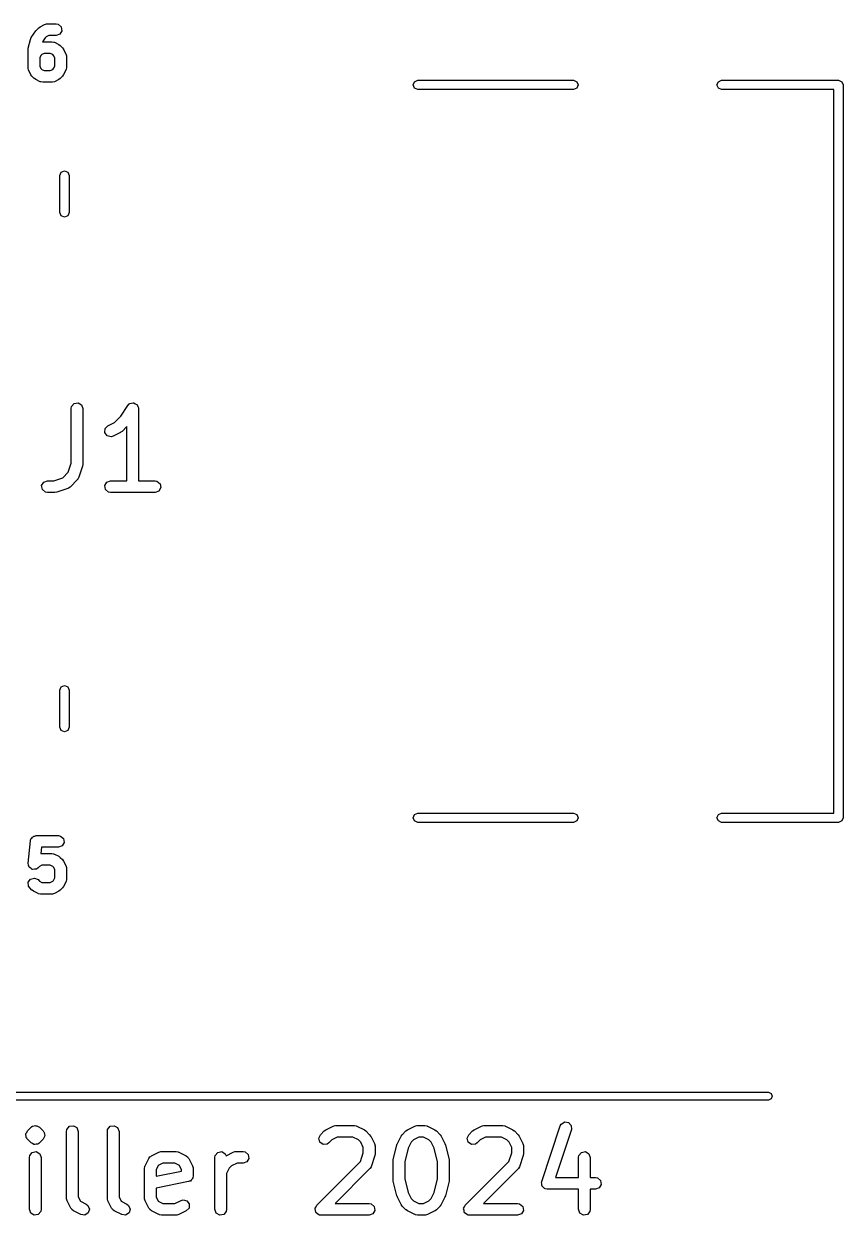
# Model space of a CAD drawing. Extents: x 59.1 to 150, y -119.5 to -80.2.
# Drawn here: x 139.44 to 149.96, y -119.53 to -104.24 of the extents above; entities that cross this region are included whole.
import ezdxf

# ---------------------------------------------------------------- set-up
doc = ezdxf.new("R2010")
doc.units = 0
doc.layers.add('BLACK', color=7, linetype='CONTINUOUS')

msp = doc.modelspace()

# ---------------------------------------------------------------- linework, layer by layer
at = {"layer": 'BLACK', "linetype": 'CONTINUOUS'}
for p, q in [((139.541, -104.421), (139.598, -104.335)), ((139.598, -104.335), (139.606, -104.327)), ((139.606, -104.327), (139.607, -104.324)), ((139.607, -104.324), (139.636, -104.295)), ((139.636, -104.295), (139.654, -104.282)), ((139.654, -104.282), (139.655, -104.281)), ((139.655, -104.281), (139.712, -104.252)), ((139.712, -104.252), (139.737, -104.245)), ((139.737, -104.245), (139.742, -104.246)), ((139.742, -104.246), (139.746, -104.244)), ((139.746, -104.244), (139.86, -104.244)), ((139.86, -104.244), (139.886, -104.249)), ((139.908, -104.377), (139.86, -104.394)), ((139.886, -104.249), (139.925, -104.282)), ((139.934, -104.332), (139.908, -104.377)), ((139.925, -104.282), (139.934, -104.332)), ((139.502, -104.558), (139.53, -104.444)), ((139.53, -104.444), (139.541, -104.421)), ((139.541, -104.421), (139.541, -104.421)), ((139.719, -104.424), (139.685, -104.474)), ((139.685, -104.474), (139.689, -104.473)), ((139.689, -104.473), (139.803, -104.473)), ((139.733, -104.41), (139.719, -104.424)), ((139.764, -104.394), (139.733, -104.41)), ((139.86, -104.394), (139.764, -104.394)), ((139.803, -104.473), (139.829, -104.478)), ((139.829, -104.478), (139.832, -104.48)), ((139.832, -104.48), (139.837, -104.481)), ((139.837, -104.481), (139.894, -104.509)), ((139.894, -104.509), (139.912, -104.523)), ((139.912, -104.523), (139.913, -104.524)), ((139.913, -104.524), (139.942, -104.552)), ((139.5, -104.577), (139.502, -104.562)), ((139.5, -104.805), (139.5, -104.577)), ((139.502, -104.562), (139.502, -104.558)), ((139.665, -104.65), (139.65, -104.68)), ((139.65, -104.68), (139.65, -104.787)), ((139.676, -104.638), (139.665, -104.65)), ((139.707, -104.623), (139.676, -104.638)), ((139.785, -104.623), (139.707, -104.623)), ((139.816, -104.638), (139.785, -104.623)), ((139.827, -104.65), (139.816, -104.638)), ((139.842, -104.68), (139.827, -104.65)), ((139.842, -104.787), (139.842, -104.68)), ((139.942, -104.552), (139.955, -104.57)), ((139.955, -104.57), (139.956, -104.572)), ((139.956, -104.572), (139.985, -104.629)), ((139.985, -104.629), (139.992, -104.654)), ((139.992, -104.654), (139.991, -104.658)), ((139.991, -104.658), (139.992, -104.662)), ((139.992, -104.662), (139.992, -104.805)), ((139.501, -104.809), (139.5, -104.805)), ((139.5, -104.814), (139.501, -104.809)), ((139.507, -104.839), (139.5, -104.814)), ((139.536, -104.896), (139.507, -104.839)), ((139.65, -104.787), (139.665, -104.818)), ((139.665, -104.818), (139.676, -104.829)), ((139.676, -104.829), (139.707, -104.844)), ((139.785, -104.844), (139.816, -104.829)), ((139.816, -104.829), (139.827, -104.818)), ((139.827, -104.818), (139.842, -104.787)), ((139.985, -104.839), (139.956, -104.896)), ((139.988, -104.831), (139.985, -104.834)), ((139.985, -104.834), (139.985, -104.839)), ((139.992, -104.805), (139.988, -104.831)), ((139.537, -104.897), (139.536, -104.896)), ((139.55, -104.915), (139.537, -104.897)), ((139.579, -104.944), (139.55, -104.915)), ((139.58, -104.945), (139.579, -104.944)), ((139.598, -104.958), (139.58, -104.945)), ((139.655, -104.987), (139.598, -104.958)), ((139.66, -104.987), (139.655, -104.987)), ((139.663, -104.99), (139.66, -104.987)), ((139.689, -104.994), (139.663, -104.99)), ((139.803, -104.994), (139.689, -104.994)), ((139.707, -104.844), (139.785, -104.844)), ((139.807, -104.993), (139.803, -104.994)), ((139.812, -104.994), (139.807, -104.993)), ((139.837, -104.987), (139.812, -104.994)), ((139.894, -104.958), (139.837, -104.987)), ((139.895, -104.957), (139.894, -104.958)), ((139.913, -104.944), (139.895, -104.957)), ((139.942, -104.915), (139.913, -104.944)), ((139.943, -104.914), (139.942, -104.915)), ((139.956, -104.896), (139.943, -104.914)), ((144.44, -105.028), (144.458, -104.986)), ((144.458, -104.986), (144.5, -104.968)), ((144.5, -104.968), (146.5, -104.968)), ((146.5, -104.968), (146.542, -104.986)), ((146.542, -104.986), (146.56, -105.028)), ((148.34, -105.028), (148.358, -104.986)), ((148.358, -104.986), (148.4, -104.968)), ((148.4, -104.968), (149.9, -104.968)), ((149.9, -104.968), (149.942, -104.986)), ((149.942, -104.986), (149.96, -105.028)), ((144.458, -105.07), (144.44, -105.028)), ((144.5, -105.088), (144.458, -105.07)), ((146.5, -105.088), (144.5, -105.088)), ((146.542, -105.07), (146.5, -105.088)), ((146.56, -105.028), (146.542, -105.07)), ((148.358, -105.07), (148.34, -105.028)), ((148.4, -105.088), (148.358, -105.07)), ((149.84, -105.088), (148.4, -105.088)), ((149.84, -114.368), (149.84, -105.088)), ((149.96, -105.028), (149.96, -114.428)), ((139.909, -106.189), (139.926, -106.146)), ((139.909, -106.663), (139.909, -106.189)), ((139.926, -106.146), (139.969, -106.129)), ((139.969, -106.129), (140.011, -106.146)), ((140.011, -106.146), (140.028, -106.189)), ((140.028, -106.189), (140.028, -106.663)), ((139.926, -106.706), (139.909, -106.663)), ((140.028, -106.663), (140.011, -106.706)), ((139.969, -106.723), (139.926, -106.706)), ((140.011, -106.706), (139.969, -106.723)), ((140.058, -109.155), (140.091, -109.115)), ((140.091, -109.115), (140.142, -109.107)), ((140.142, -109.107), (140.186, -109.132)), ((140.781, -109.139), (140.799, -109.12)), ((140.799, -109.12), (140.803, -109.119)), ((140.803, -109.119), (140.805, -109.115)), ((140.805, -109.115), (140.827, -109.112)), ((140.827, -109.112), (140.848, -109.106)), ((140.848, -109.106), (140.852, -109.107)), ((140.852, -109.107), (140.856, -109.107)), ((140.856, -109.107), (140.875, -109.117)), ((140.875, -109.117), (140.895, -109.126)), ((140.054, -109.18), (140.058, -109.155)), ((140.054, -109.882), (140.054, -109.18)), ((140.186, -109.132), (140.204, -109.18)), ((140.204, -109.18), (140.204, -109.895)), ((140.689, -109.275), (140.781, -109.139)), ((140.895, -109.126), (140.897, -109.13)), ((140.897, -109.13), (140.9, -109.132)), ((140.9, -109.132), (140.908, -109.153)), ((140.908, -109.153), (140.917, -109.172)), ((140.917, -109.172), (140.916, -109.176)), ((140.916, -109.176), (140.918, -109.18)), ((140.918, -109.18), (140.918, -110.105)), ((140.488, -109.436), (140.524, -109.399)), ((140.524, -109.399), (140.608, -109.357)), ((140.608, -109.357), (140.689, -109.275)), ((140.768, -109.409), (140.706, -109.472)), ((140.768, -110.105), (140.768, -109.409)), ((140.485, -109.487), (140.488, -109.436)), ((140.516, -109.529), (140.485, -109.487)), ((140.566, -109.541), (140.516, -109.529)), ((140.591, -109.533), (140.566, -109.541)), ((140.686, -109.486), (140.591, -109.533)), ((140.687, -109.484), (140.686, -109.486)), ((140.706, -109.472), (140.687, -109.484)), ((140.015, -109.997), (140.054, -109.882)), ((139.945, -110.067), (140.015, -109.997)), ((140.2, -109.918), (140.152, -110.061)), ((140.204, -109.895), (140.2, -109.917)), ((140.2, -109.917), (140.2, -109.918)), ((139.674, -110.167), (139.7, -110.123)), ((139.683, -110.218), (139.674, -110.167)), ((139.7, -110.123), (139.748, -110.105)), ((139.748, -110.105), (139.831, -110.105)), ((139.831, -110.105), (139.945, -110.067)), ((140.039, -110.186), (140.018, -110.201)), ((140.134, -110.091), (140.039, -110.186)), ((140.136, -110.086), (140.134, -110.091)), ((140.14, -110.084), (140.136, -110.086)), ((140.152, -110.061), (140.14, -110.084)), ((140.483, -110.167), (140.509, -110.123)), ((140.492, -110.218), (140.483, -110.167)), ((140.509, -110.123), (140.557, -110.105)), ((140.557, -110.105), (140.768, -110.105)), ((140.918, -110.105), (141.129, -110.105)), ((141.129, -110.105), (141.154, -110.11)), ((141.154, -110.11), (141.194, -110.143)), ((141.194, -110.143), (141.203, -110.193)), ((139.722, -110.251), (139.683, -110.218)), ((139.748, -110.255), (139.722, -110.251)), ((139.843, -110.255), (139.748, -110.255)), ((139.844, -110.255), (139.843, -110.255)), ((139.867, -110.252), (139.844, -110.255)), ((140.01, -110.204), (139.867, -110.252)), ((140.013, -110.201), (140.01, -110.204)), ((140.018, -110.201), (140.013, -110.201)), ((140.532, -110.251), (140.492, -110.218)), ((140.557, -110.255), (140.532, -110.251)), ((141.129, -110.255), (140.557, -110.255)), ((141.177, -110.238), (141.129, -110.255)), ((141.203, -110.193), (141.177, -110.238)), ((139.909, -112.793), (139.926, -112.75)), ((139.926, -112.75), (139.969, -112.733)), ((139.969, -112.733), (140.011, -112.75)), ((140.011, -112.75), (140.028, -112.793)), ((139.909, -113.267), (139.909, -112.793)), ((140.028, -112.793), (140.028, -113.267)), ((139.926, -113.31), (139.909, -113.267)), ((139.969, -113.327), (139.926, -113.31)), ((140.011, -113.31), (139.969, -113.327)), ((140.028, -113.267), (140.011, -113.31)), ((144.44, -114.428), (144.458, -114.386)), ((144.458, -114.47), (144.44, -114.428)), ((144.458, -114.386), (144.5, -114.368)), ((144.5, -114.368), (146.5, -114.368)), ((146.5, -114.368), (146.542, -114.386)), ((146.542, -114.386), (146.56, -114.428)), ((146.56, -114.428), (146.542, -114.47)), ((148.34, -114.428), (148.358, -114.386)), ((148.358, -114.47), (148.34, -114.428)), ((148.358, -114.386), (148.4, -114.368)), ((148.4, -114.368), (149.84, -114.368)), ((149.96, -114.428), (149.942, -114.47)), ((144.5, -114.488), (144.458, -114.47)), ((146.5, -114.488), (144.5, -114.488)), ((146.542, -114.47), (146.5, -114.488)), ((148.4, -114.488), (148.358, -114.47)), ((149.9, -114.488), (148.4, -114.488)), ((149.942, -114.47), (149.9, -114.488)), ((139.5, -115.012), (139.529, -114.726)), ((139.529, -114.72), (139.531, -114.718)), ((139.53, -114.722), (139.529, -114.72)), ((139.529, -114.726), (139.53, -114.722)), ((139.531, -114.718), (139.536, -114.701)), ((139.536, -114.701), (139.547, -114.69)), ((139.547, -114.69), (139.555, -114.676)), ((139.555, -114.676), (139.565, -114.672)), ((139.565, -114.672), (139.572, -114.665)), ((139.572, -114.665), (139.588, -114.664)), ((139.588, -114.664), (139.603, -114.658)), ((139.603, -114.658), (139.889, -114.658)), ((139.889, -114.658), (139.915, -114.663)), ((139.915, -114.663), (139.954, -114.696)), ((139.963, -114.746), (139.937, -114.791)), ((139.954, -114.696), (139.963, -114.746)), ((139.671, -114.808), (139.663, -114.887)), ((139.663, -114.887), (139.803, -114.887)), ((139.889, -114.808), (139.671, -114.808)), ((139.803, -114.887), (139.829, -114.892)), ((139.829, -114.892), (139.832, -114.894)), ((139.832, -114.894), (139.837, -114.895)), ((139.837, -114.895), (139.894, -114.923)), ((139.937, -114.791), (139.889, -114.808)), ((139.894, -114.923), (139.912, -114.937)), ((139.5, -115.013), (139.5, -115.012)), ((139.5, -115.012), (139.5, -115.012)), ((139.506, -115.037), (139.5, -115.013)), ((139.513, -115.061), (139.506, -115.037)), ((139.513, -115.062), (139.513, -115.061)), ((139.534, -115.077), (139.513, -115.062)), ((139.513, -115.062), (139.513, -115.062)), ((139.554, -115.091), (139.534, -115.077)), ((139.628, -115.072), (139.606, -115.087)), ((139.648, -115.052), (139.628, -115.072)), ((139.678, -115.037), (139.648, -115.052)), ((139.785, -115.037), (139.678, -115.037)), ((139.816, -115.052), (139.785, -115.037)), ((139.827, -115.064), (139.816, -115.052)), ((139.842, -115.094), (139.827, -115.064)), ((139.912, -114.937), (139.913, -114.938)), ((139.913, -114.938), (139.942, -114.966)), ((139.942, -114.966), (139.955, -114.984)), ((139.955, -114.984), (139.956, -114.986)), ((139.956, -114.986), (139.985, -115.043)), ((139.985, -115.043), (139.992, -115.068)), ((139.992, -115.068), (139.991, -115.072)), ((139.991, -115.072), (139.992, -115.076)), ((139.992, -115.076), (139.992, -115.219)), ((139.502, -115.257), (139.532, -115.215)), ((139.532, -115.215), (139.581, -115.202)), ((139.555, -115.091), (139.554, -115.091)), ((139.58, -115.089), (139.555, -115.092)), ((139.555, -115.092), (139.555, -115.091)), ((139.605, -115.088), (139.58, -115.089)), ((139.581, -115.202), (139.628, -115.223)), ((139.606, -115.087), (139.605, -115.088)), ((139.606, -115.087), (139.606, -115.087)), ((139.628, -115.223), (139.648, -115.243)), ((139.816, -115.243), (139.827, -115.232)), ((139.827, -115.232), (139.842, -115.201)), ((139.842, -115.201), (139.842, -115.094)), ((139.992, -115.219), (139.988, -115.245)), ((139.507, -115.308), (139.502, -115.257)), ((139.522, -115.329), (139.507, -115.308)), ((139.55, -115.358), (139.522, -115.329)), ((139.552, -115.359), (139.55, -115.358)), ((139.57, -115.372), (139.552, -115.359)), ((139.627, -115.401), (139.57, -115.372)), ((139.648, -115.243), (139.678, -115.258)), ((139.678, -115.258), (139.785, -115.258)), ((139.785, -115.258), (139.816, -115.243)), ((139.894, -115.372), (139.837, -115.401)), ((139.895, -115.371), (139.894, -115.372)), ((139.913, -115.358), (139.895, -115.371)), ((139.942, -115.329), (139.913, -115.358)), ((139.943, -115.328), (139.942, -115.329)), ((139.956, -115.31), (139.943, -115.328)), ((139.985, -115.253), (139.956, -115.31)), ((139.988, -115.245), (139.985, -115.248)), ((139.985, -115.248), (139.985, -115.253)), ((139.631, -115.401), (139.627, -115.401)), ((139.635, -115.404), (139.631, -115.401)), ((139.66, -115.408), (139.635, -115.404)), ((139.803, -115.408), (139.66, -115.408)), ((139.807, -115.407), (139.803, -115.408)), ((139.812, -115.408), (139.807, -115.407)), ((139.837, -115.401), (139.812, -115.408)), ((75, -117.95), (149, -117.95)), ((149, -117.95), (149.035, -117.965)), ((149.035, -117.965), (149.05, -118)), ((149, -118.05), (75, -118.05)), ((149.035, -118.035), (149, -118.05)), ((149.05, -118), (149.035, -118.035)), ((139.491, -118.447), (139.539, -118.399)), ((139.539, -118.399), (139.547, -118.394)), ((139.547, -118.394), (139.549, -118.391)), ((139.549, -118.391), (139.552, -118.39)), ((139.552, -118.39), (139.554, -118.387)), ((139.552, -118.39), (139.552, -118.39)), ((139.554, -118.387), (139.556, -118.387)), ((139.556, -118.387), (139.56, -118.384)), ((139.56, -118.384), (139.579, -118.383)), ((139.579, -118.383), (139.598, -118.378)), ((139.598, -118.378), (139.601, -118.379)), ((139.601, -118.379), (139.605, -118.379)), ((139.605, -118.379), (139.608, -118.38)), ((139.608, -118.38), (139.611, -118.38)), ((139.611, -118.38), (139.627, -118.391)), ((139.627, -118.391), (139.645, -118.399)), ((139.645, -118.399), (139.692, -118.447)), ((139.993, -118.452), (139.997, -118.427)), ((139.997, -118.427), (140.03, -118.387)), ((140.03, -118.387), (140.081, -118.379)), ((140.081, -118.379), (140.125, -118.404)), ((140.125, -118.404), (140.143, -118.452)), ((140.517, -118.452), (140.521, -118.427)), ((140.521, -118.427), (140.554, -118.387)), ((140.554, -118.387), (140.605, -118.379)), ((140.605, -118.379), (140.649, -118.404)), ((140.649, -118.404), (140.667, -118.452)), ((143.301, -118.447), (143.319, -118.434)), ((143.319, -118.434), (143.32, -118.433)), ((143.32, -118.433), (143.415, -118.385)), ((143.415, -118.385), (143.44, -118.378)), ((143.44, -118.378), (143.445, -118.379)), ((143.445, -118.379), (143.449, -118.377)), ((143.449, -118.377), (143.687, -118.377)), ((143.687, -118.377), (143.713, -118.382)), ((143.713, -118.382), (143.716, -118.385)), ((143.716, -118.385), (143.72, -118.385)), ((143.72, -118.385), (143.816, -118.433)), ((143.816, -118.433), (143.834, -118.446)), ((144.348, -118.447), (144.367, -118.434)), ((144.367, -118.434), (144.368, -118.433)), ((144.368, -118.433), (144.463, -118.385)), ((144.463, -118.385), (144.488, -118.378)), ((144.488, -118.378), (144.492, -118.379)), ((144.492, -118.379), (144.496, -118.377)), ((144.496, -118.377), (144.592, -118.377)), ((144.592, -118.377), (144.617, -118.382)), ((144.617, -118.382), (144.621, -118.385)), ((144.621, -118.385), (144.625, -118.385)), ((144.625, -118.385), (144.72, -118.433)), ((144.72, -118.433), (144.738, -118.446)), ((145.205, -118.447), (145.224, -118.434)), ((145.224, -118.434), (145.225, -118.433)), ((145.225, -118.433), (145.32, -118.385)), ((145.32, -118.385), (145.345, -118.378)), ((145.345, -118.378), (145.349, -118.379)), ((145.349, -118.379), (145.354, -118.377)), ((145.354, -118.377), (145.592, -118.377)), ((145.592, -118.377), (145.617, -118.382)), ((145.617, -118.382), (145.621, -118.385)), ((145.621, -118.385), (145.625, -118.385)), ((145.625, -118.385), (145.72, -118.433)), ((145.72, -118.433), (145.738, -118.446)), ((146.092, -119.095), (146.33, -118.381)), ((146.472, -118.428), (146.267, -119.044)), ((146.33, -118.381), (146.342, -118.358)), ((146.342, -118.358), (146.386, -118.331)), ((146.386, -118.331), (146.437, -118.339)), ((146.437, -118.339), (146.471, -118.377)), ((146.471, -118.377), (146.472, -118.428)), ((139.469, -118.493), (139.472, -118.487)), ((139.474, -118.512), (139.469, -118.493)), ((139.472, -118.481), (139.483, -118.465)), ((139.472, -118.487), (139.472, -118.481)), ((139.476, -118.532), (139.474, -118.512)), ((139.482, -118.54), (139.476, -118.532)), ((139.483, -118.543), (139.482, -118.54)), ((139.483, -118.465), (139.491, -118.447)), ((139.485, -118.545), (139.483, -118.543)), ((139.491, -118.553), (139.485, -118.545)), ((139.539, -118.601), (139.491, -118.553)), ((139.692, -118.553), (139.645, -118.601)), ((139.692, -118.447), (139.698, -118.455)), ((139.701, -118.535), (139.692, -118.553)), ((139.698, -118.455), (139.701, -118.457)), ((139.701, -118.457), (139.702, -118.46)), ((139.712, -118.519), (139.701, -118.535)), ((139.702, -118.46), (139.707, -118.468)), ((139.707, -118.468), (139.709, -118.488)), ((139.709, -118.488), (139.714, -118.507)), ((139.714, -118.507), (139.711, -118.513)), ((139.711, -118.513), (139.712, -118.519)), ((139.993, -119.31), (139.993, -118.452)), ((140.143, -118.452), (140.143, -119.292)), ((140.517, -119.31), (140.517, -118.452)), ((140.667, -118.452), (140.667, -119.292)), ((143.231, -118.541), (143.253, -118.495)), ((143.245, -118.591), (143.231, -118.541)), ((143.287, -118.62), (143.245, -118.591)), ((143.253, -118.495), (143.301, -118.447)), ((143.398, -118.562), (143.359, -118.601)), ((143.467, -118.527), (143.398, -118.562)), ((143.669, -118.527), (143.467, -118.527)), ((143.738, -118.562), (143.669, -118.527)), ((143.768, -118.592), (143.738, -118.562)), ((143.802, -118.661), (143.768, -118.592)), ((143.834, -118.446), (143.835, -118.447)), ((143.835, -118.447), (143.883, -118.495)), ((143.883, -118.495), (143.896, -118.513)), ((143.896, -118.513), (143.897, -118.514)), ((143.897, -118.514), (143.944, -118.609)), ((144.239, -118.609), (144.286, -118.514)), ((144.286, -118.514), (144.3, -118.496)), ((144.3, -118.496), (144.301, -118.495)), ((144.301, -118.495), (144.348, -118.447)), ((144.415, -118.592), (144.377, -118.669)), ((144.446, -118.562), (144.415, -118.592)), ((144.514, -118.527), (144.446, -118.562)), ((144.574, -118.527), (144.514, -118.527)), ((144.642, -118.562), (144.574, -118.527)), ((144.673, -118.592), (144.642, -118.562)), ((144.711, -118.669), (144.673, -118.592)), ((144.738, -118.446), (144.74, -118.447)), ((144.74, -118.447), (144.788, -118.495)), ((144.788, -118.495), (144.8, -118.513)), ((144.8, -118.513), (144.802, -118.514)), ((144.802, -118.514), (144.849, -118.609)), ((145.136, -118.541), (145.158, -118.495)), ((145.149, -118.591), (145.136, -118.541)), ((145.191, -118.62), (145.149, -118.591)), ((145.158, -118.495), (145.205, -118.447)), ((145.303, -118.562), (145.264, -118.601)), ((145.371, -118.527), (145.303, -118.562)), ((145.574, -118.527), (145.371, -118.527)), ((145.642, -118.562), (145.574, -118.527)), ((145.673, -118.592), (145.642, -118.562)), ((145.707, -118.661), (145.673, -118.592)), ((145.738, -118.446), (145.74, -118.447)), ((145.74, -118.447), (145.788, -118.495)), ((145.788, -118.495), (145.8, -118.513)), ((145.8, -118.513), (145.802, -118.514)), ((145.802, -118.514), (145.849, -118.609)), ((139.521, -118.76), (139.554, -118.721)), ((139.556, -118.609), (139.539, -118.601)), ((139.554, -118.721), (139.605, -118.712)), ((139.572, -118.62), (139.556, -118.609)), ((139.576, -118.62), (139.572, -118.62)), ((139.579, -118.621), (139.576, -118.62)), ((139.582, -118.621), (139.579, -118.621)), ((139.585, -118.622), (139.582, -118.621)), ((139.604, -118.617), (139.585, -118.622)), ((139.623, -118.616), (139.604, -118.617)), ((139.605, -118.712), (139.649, -118.738)), ((139.627, -118.613), (139.623, -118.616)), ((139.629, -118.613), (139.627, -118.613)), ((139.631, -118.61), (139.629, -118.613)), ((139.635, -118.609), (139.631, -118.61)), ((139.631, -118.61), (139.631, -118.61)), ((139.637, -118.606), (139.635, -118.609)), ((139.645, -118.601), (139.637, -118.606)), ((139.649, -118.738), (139.667, -118.786)), ((141.082, -118.766), (141.177, -118.719)), ((141.177, -118.719), (141.202, -118.711)), ((141.202, -118.711), (141.207, -118.712)), ((141.207, -118.712), (141.211, -118.711)), ((141.211, -118.711), (141.401, -118.711)), ((141.401, -118.711), (141.427, -118.715)), ((141.427, -118.715), (141.43, -118.718)), ((141.43, -118.718), (141.435, -118.719)), ((141.435, -118.719), (141.53, -118.766)), ((141.902, -118.76), (141.935, -118.721)), ((141.935, -118.721), (141.986, -118.712)), ((141.986, -118.712), (142.03, -118.738)), ((142.03, -118.738), (142.04, -118.764)), ((142.04, -118.764), (142.13, -118.719)), ((142.13, -118.719), (142.155, -118.711)), ((142.155, -118.711), (142.159, -118.712)), ((142.159, -118.712), (142.163, -118.711)), ((142.163, -118.711), (142.258, -118.711)), ((142.258, -118.711), (142.284, -118.715)), ((142.284, -118.715), (142.323, -118.748)), ((142.323, -118.748), (142.332, -118.799)), ((143.338, -118.616), (143.287, -118.62)), ((143.359, -118.601), (143.338, -118.616)), ((143.764, -118.84), (143.802, -118.726)), ((143.802, -118.726), (143.802, -118.661)), ((143.944, -118.609), (143.952, -118.634)), ((143.952, -118.738), (143.948, -118.76)), ((143.952, -118.634), (143.951, -118.639)), ((143.951, -118.639), (143.952, -118.643)), ((143.952, -118.643), (143.952, -118.738)), ((144.186, -118.815), (144.233, -118.625)), ((144.233, -118.625), (144.238, -118.613)), ((144.238, -118.613), (144.239, -118.609)), ((144.377, -118.669), (144.333, -118.843)), ((144.755, -118.843), (144.711, -118.669)), ((144.849, -118.609), (144.853, -118.622)), ((144.853, -118.622), (144.855, -118.625)), ((144.855, -118.625), (144.903, -118.815)), ((145.242, -118.616), (145.191, -118.62)), ((145.264, -118.601), (145.242, -118.616)), ((145.669, -118.84), (145.707, -118.726)), ((145.707, -118.726), (145.707, -118.661)), ((145.849, -118.609), (145.857, -118.634)), ((145.857, -118.738), (145.853, -118.76)), ((145.857, -118.634), (145.856, -118.639)), ((145.856, -118.639), (145.857, -118.643)), ((145.857, -118.643), (145.857, -118.738)), ((146.569, -118.76), (146.602, -118.721)), ((146.602, -118.721), (146.652, -118.712)), ((146.652, -118.712), (146.697, -118.738)), ((146.697, -118.738), (146.714, -118.786)), ((139.517, -118.786), (139.521, -118.76)), ((139.517, -119.452), (139.517, -118.786)), ((139.667, -118.786), (139.667, -119.452)), ((140.997, -118.903), (141, -118.899)), ((141, -118.899), (141.001, -118.895)), ((141.001, -118.895), (141.048, -118.8)), ((141.048, -118.8), (141.064, -118.779)), ((141.064, -118.779), (141.074, -118.774)), ((141.074, -118.774), (141.082, -118.766)), ((141.171, -118.889), (141.143, -118.946)), ((141.228, -118.861), (141.171, -118.889)), ((141.383, -118.861), (141.228, -118.861)), ((141.441, -118.889), (141.383, -118.861)), ((141.469, -118.946), (141.441, -118.889)), ((141.53, -118.766), (141.551, -118.782)), ((141.551, -118.782), (141.555, -118.792)), ((141.555, -118.792), (141.564, -118.8)), ((141.564, -118.8), (141.611, -118.895)), ((141.611, -118.895), (141.619, -118.92)), ((141.898, -118.786), (141.902, -118.76)), ((141.898, -119.452), (141.898, -118.786)), ((142.112, -118.895), (142.082, -118.925)), ((142.181, -118.861), (142.112, -118.895)), ((142.258, -118.861), (142.181, -118.861)), ((142.307, -118.843), (142.258, -118.861)), ((142.332, -118.799), (142.307, -118.843)), ((143.205, -119.399), (143.764, -118.84)), ((143.949, -118.762), (143.901, -118.905)), ((143.948, -118.76), (143.949, -118.762)), ((144.183, -118.833), (144.186, -118.819)), ((144.183, -119.071), (144.183, -118.833)), ((144.186, -118.819), (144.186, -118.815)), ((144.333, -118.843), (144.333, -119.062)), ((144.755, -119.062), (144.755, -118.843)), ((144.903, -118.815), (144.904, -118.83)), ((144.904, -118.83), (144.905, -118.833)), ((144.905, -118.833), (144.905, -119.071)), ((145.11, -119.399), (145.669, -118.84)), ((145.853, -118.762), (145.806, -118.905)), ((145.853, -118.76), (145.853, -118.762)), ((146.564, -118.786), (146.569, -118.76)), ((146.564, -119.044), (146.564, -118.786)), ((146.714, -118.786), (146.714, -119.044)), ((140.993, -118.929), (140.997, -118.903)), ((140.993, -119.31), (140.993, -118.929)), ((141.143, -118.946), (141.143, -119.028)), ((141.143, -119.028), (141.469, -118.962)), ((141.469, -118.962), (141.469, -118.946)), ((141.615, -119.049), (141.607, -119.059)), ((141.619, -119.024), (141.615, -119.049)), ((141.619, -118.92), (141.618, -118.924)), ((141.618, -118.924), (141.619, -118.929)), ((141.619, -118.929), (141.619, -119.024)), ((142.082, -118.925), (142.048, -118.994)), ((142.048, -118.994), (142.048, -119.452)), ((143.883, -118.934), (143.439, -119.377)), ((143.885, -118.93), (143.883, -118.934)), ((143.889, -118.928), (143.885, -118.93)), ((143.901, -118.905), (143.889, -118.928)), ((145.788, -118.934), (145.344, -119.377)), ((145.789, -118.93), (145.788, -118.934)), ((145.793, -118.928), (145.789, -118.93)), ((145.806, -118.905), (145.793, -118.928)), ((146.267, -119.044), (146.564, -119.044)), ((146.714, -119.044), (146.782, -119.044)), ((146.782, -119.044), (146.808, -119.049)), ((146.808, -119.049), (146.847, -119.082)), ((141.559, -119.097), (141.143, -119.181)), ((141.143, -119.181), (141.143, -119.292)), ((141.569, -119.091), (141.559, -119.097)), ((141.582, -119.089), (141.569, -119.091)), ((141.591, -119.078), (141.582, -119.089)), ((141.603, -119.071), (141.591, -119.078)), ((141.607, -119.059), (141.603, -119.071)), ((144.185, -119.075), (144.183, -119.071)), ((144.186, -119.09), (144.185, -119.075)), ((144.233, -119.28), (144.186, -119.09)), ((144.333, -119.062), (144.377, -119.236)), ((144.711, -119.236), (144.755, -119.062)), ((144.903, -119.09), (144.855, -119.28)), ((144.905, -119.071), (144.902, -119.086)), ((144.902, -119.086), (144.903, -119.09)), ((146.089, -119.106), (146.092, -119.101)), ((146.093, -119.126), (146.089, -119.106)), ((146.092, -119.101), (146.092, -119.095)), ((146.093, -119.147), (146.093, -119.126)), ((146.097, -119.151), (146.093, -119.147)), ((146.098, -119.157), (146.097, -119.151)), ((146.114, -119.17), (146.098, -119.157)), ((146.127, -119.185), (146.114, -119.17)), ((146.133, -119.186), (146.127, -119.185)), ((146.137, -119.19), (146.133, -119.186)), ((146.163, -119.194), (146.137, -119.19)), ((146.564, -119.194), (146.163, -119.194)), ((146.564, -119.452), (146.564, -119.194)), ((146.782, -119.194), (146.714, -119.194)), ((146.714, -119.194), (146.714, -119.452)), ((146.83, -119.176), (146.782, -119.194)), ((146.856, -119.132), (146.83, -119.176)), ((146.847, -119.082), (146.856, -119.132)), ((139.994, -119.314), (139.993, -119.31)), ((139.993, -119.318), (139.994, -119.314)), ((140.001, -119.343), (139.993, -119.318)), ((140.048, -119.438), (140.001, -119.343)), ((140.143, -119.292), (140.171, -119.349)), ((140.171, -119.349), (140.244, -119.385)), ((140.518, -119.314), (140.517, -119.31)), ((140.517, -119.318), (140.518, -119.314)), ((140.525, -119.343), (140.517, -119.318)), ((140.572, -119.438), (140.525, -119.343)), ((140.667, -119.292), (140.695, -119.349)), ((140.695, -119.349), (140.768, -119.385)), ((140.994, -119.314), (140.993, -119.31)), ((140.993, -119.318), (140.994, -119.314)), ((141.001, -119.343), (140.993, -119.318)), ((141.048, -119.438), (141.001, -119.343)), ((141.143, -119.292), (141.171, -119.349)), ((141.171, -119.349), (141.228, -119.377)), ((141.383, -119.377), (141.463, -119.338)), ((141.463, -119.338), (141.488, -119.33)), ((141.488, -119.33), (141.538, -119.342)), ((141.538, -119.342), (141.568, -119.383)), ((144.235, -119.283), (144.233, -119.28)), ((144.239, -119.295), (144.235, -119.283)), ((144.286, -119.391), (144.239, -119.295)), ((144.377, -119.236), (144.415, -119.313)), ((144.415, -119.313), (144.446, -119.343)), ((144.446, -119.343), (144.514, -119.377)), ((144.574, -119.377), (144.642, -119.343)), ((144.642, -119.343), (144.673, -119.313)), ((144.673, -119.313), (144.711, -119.236)), ((144.849, -119.295), (144.802, -119.391)), ((144.85, -119.292), (144.849, -119.295)), ((144.855, -119.28), (144.85, -119.292)), ((139.534, -119.501), (139.517, -119.452)), ((139.579, -119.526), (139.534, -119.501)), ((139.662, -119.478), (139.629, -119.517)), ((139.667, -119.452), (139.662, -119.478)), ((140.057, -119.446), (140.048, -119.438)), ((140.061, -119.456), (140.057, -119.446)), ((140.082, -119.472), (140.061, -119.456)), ((140.177, -119.519), (140.082, -119.472)), ((140.271, -119.497), (140.228, -119.525)), ((140.244, -119.385), (140.265, -119.401)), ((140.265, -119.401), (140.286, -119.448)), ((140.286, -119.448), (140.271, -119.497)), ((140.58, -119.446), (140.572, -119.438)), ((140.585, -119.456), (140.58, -119.446)), ((140.606, -119.472), (140.585, -119.456)), ((140.701, -119.519), (140.606, -119.472)), ((140.795, -119.497), (140.752, -119.525)), ((140.768, -119.385), (140.789, -119.401)), ((140.789, -119.401), (140.809, -119.448)), ((140.809, -119.448), (140.795, -119.497)), ((141.057, -119.446), (141.048, -119.438)), ((141.061, -119.456), (141.057, -119.446)), ((141.082, -119.472), (141.061, -119.456)), ((141.177, -119.519), (141.082, -119.472)), ((141.228, -119.377), (141.383, -119.377)), ((141.53, -119.472), (141.435, -119.519)), ((141.565, -119.435), (141.53, -119.472)), ((141.568, -119.383), (141.565, -119.435)), ((141.915, -119.501), (141.898, -119.452)), ((141.96, -119.526), (141.915, -119.501)), ((142.043, -119.478), (142.01, -119.517)), ((142.048, -119.452), (142.043, -119.478)), ((143.184, -119.439), (143.196, -119.42)), ((143.185, -119.443), (143.184, -119.439)), ((143.184, -119.446), (143.185, -119.443)), ((143.189, -119.468), (143.184, -119.446)), ((143.193, -119.49), (143.189, -119.468)), ((143.196, -119.492), (143.193, -119.49)), ((143.196, -119.42), (143.205, -119.399)), ((143.197, -119.495), (143.196, -119.492)), ((143.215, -119.508), (143.197, -119.495)), ((143.233, -119.523), (143.215, -119.508)), ((143.439, -119.377), (143.877, -119.377)), ((143.877, -119.377), (143.903, -119.382)), ((143.926, -119.51), (143.877, -119.527)), ((143.903, -119.382), (143.942, -119.415)), ((143.951, -119.465), (143.926, -119.51)), ((143.942, -119.415), (143.951, -119.465)), ((144.288, -119.392), (144.286, -119.391)), ((144.301, -119.41), (144.288, -119.392)), ((144.348, -119.458), (144.301, -119.41)), ((144.35, -119.458), (144.348, -119.458)), ((144.368, -119.472), (144.35, -119.458)), ((144.463, -119.519), (144.368, -119.472)), ((144.514, -119.377), (144.574, -119.377)), ((144.72, -119.472), (144.625, -119.519)), ((144.722, -119.471), (144.72, -119.472)), ((144.74, -119.458), (144.722, -119.471)), ((144.788, -119.41), (144.74, -119.458)), ((144.802, -119.391), (144.788, -119.409)), ((144.788, -119.409), (144.788, -119.41)), ((145.088, -119.446), (145.09, -119.443)), ((145.094, -119.468), (145.088, -119.446)), ((145.089, -119.439), (145.101, -119.42)), ((145.09, -119.443), (145.089, -119.439)), ((145.098, -119.49), (145.094, -119.468)), ((145.101, -119.492), (145.098, -119.49)), ((145.101, -119.42), (145.11, -119.399)), ((145.102, -119.495), (145.101, -119.492)), ((145.12, -119.508), (145.102, -119.495)), ((145.137, -119.523), (145.12, -119.508)), ((145.344, -119.377), (145.782, -119.377)), ((145.782, -119.377), (145.808, -119.382)), ((145.83, -119.51), (145.782, -119.527)), ((145.808, -119.382), (145.847, -119.415)), ((145.856, -119.465), (145.83, -119.51)), ((145.847, -119.415), (145.856, -119.465)), ((146.582, -119.501), (146.564, -119.452)), ((146.626, -119.526), (146.582, -119.501)), ((146.71, -119.478), (146.677, -119.517)), ((146.714, -119.452), (146.71, -119.478)), ((139.629, -119.517), (139.579, -119.526)), ((140.228, -119.525), (140.177, -119.519)), ((140.752, -119.525), (140.701, -119.519)), ((141.182, -119.52), (141.177, -119.519)), ((141.185, -119.523), (141.182, -119.52)), ((141.211, -119.527), (141.185, -119.523)), ((141.401, -119.527), (141.211, -119.527)), ((141.405, -119.526), (141.401, -119.527)), ((141.41, -119.527), (141.405, -119.526)), ((141.435, -119.519), (141.41, -119.527)), ((142.01, -119.517), (141.96, -119.526)), ((143.237, -119.524), (143.233, -119.523)), ((143.239, -119.525), (143.237, -119.524)), ((143.242, -119.525), (143.239, -119.525)), ((143.258, -119.527), (143.242, -119.525)), ((143.877, -119.527), (143.258, -119.527)), ((144.467, -119.52), (144.463, -119.519)), ((144.471, -119.523), (144.467, -119.52)), ((144.496, -119.527), (144.471, -119.523)), ((144.592, -119.527), (144.496, -119.527)), ((144.596, -119.526), (144.592, -119.527)), ((144.6, -119.527), (144.596, -119.526)), ((144.625, -119.519), (144.6, -119.527)), ((145.142, -119.524), (145.137, -119.523)), ((145.144, -119.525), (145.142, -119.524)), ((145.147, -119.525), (145.144, -119.525)), ((145.163, -119.527), (145.147, -119.525)), ((145.782, -119.527), (145.163, -119.527)), ((146.677, -119.517), (146.626, -119.526))]:
    msp.add_line(p, q, dxfattribs=at)

doc.saveas('drawing.dxf')
